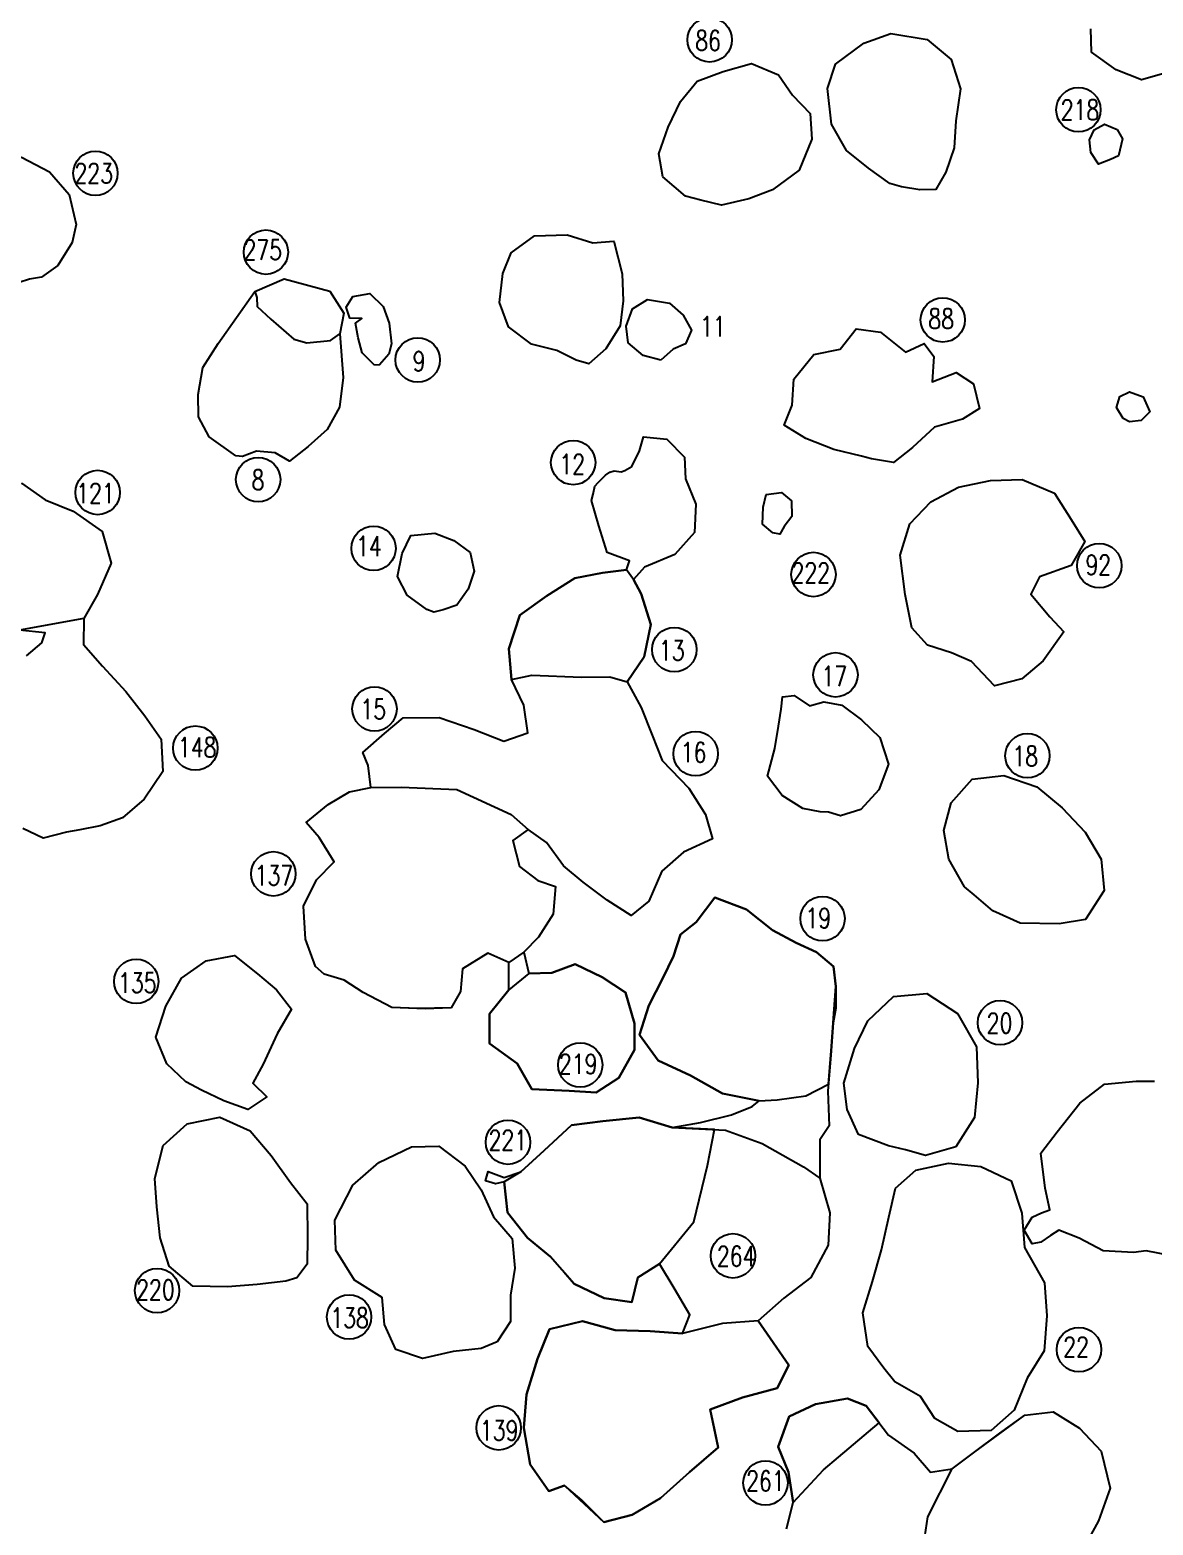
# Model space of a CAD drawing. Header units: millimetres. Extents: x -51 to 4462813, y 19 to 5794154.
# Drawn here: x 4462756.18 to 4462767.43, y 5794126.41 to 5794141.39 of the extents above; entities that cross this region are included whole.
import ezdxf

# ---------------------------------------------------------------- set-up
doc = ezdxf.new("R2010")
doc.units = ezdxf.units.MM
for name, pattern in [('STRICHLINIE2', [9.524999999999999, 6.35, -3.175]), ('STRICHPUNKT', [25.4, 12.7, -6.35, 0, -6.35]), ('STRICHPUNKTX2', [50.8, 25.4, -12.7, 0, -12.7])]:
    doc.linetypes.add(name, pattern=pattern)
for name, color, linetype in [('Befunde', 7, 'Continuous'), ('Befundnummern', 7, 'Continuous'), ('Grabungsgrenze', 102, 'STRICHPUNKTX2')]:
    doc.layers.add(name, color=color, linetype=linetype)
doc.styles.add('ROMANS', font='ROMANS.shx', dxfattribs={"width": 0.75})

msp = doc.modelspace()

# ---------------------------------------------------------------- linework, layer by layer
at = {"layer": 'Befunde'}
for points, elevation in [([(4462758.43747064, 5794138.765902281), (4462758.454362378, 5794138.706376412), (4462758.460335733, 5794138.616959082), (4462758.596472598, 5794138.489641213), (4462758.825232277, 5794138.2899217), (4462758.957521193, 5794138.251674032), (4462759.192234904, 5794138.275677797), (4462759.287479378, 5794138.340804037)], 51.72509392419196), ([(4462762.615973014, 5794130.392765286), (4462763.148147564, 5794130.367862933), (4462763.517721484, 5794130.23508585), (4462763.931646353, 5794129.999038292), (4462764.093973014, 5794129.885765286)], 51.55804729101563)]:
    msp.add_lwpolyline(points, dxfattribs=dict(at, elevation=elevation))
for points, elevation in [([(4462756.100973014, 5794136.846765286), (4462756.337973014, 5794136.680765286), (4462756.615973014, 5794136.566765287), (4462756.905973014, 5794136.361765287), (4462756.995973014, 5794136.046765286), (4462756.861973014, 5794135.731765286), (4462756.724973014, 5794135.491765287), (4462756.078973014, 5794135.374765286), (4462755.833973014, 5794135.485765287), (4462755.651973014, 5794135.749765286), (4462755.438973013, 5794135.970765286), (4462755.259973014, 5794136.278765287)], 51.71804729101563), ([(4462762.165973014, 5794134.857765287), (4462762.333973014, 5794135.106765286), (4462762.402973014, 5794135.431765286), (4462762.305973014, 5794135.736765287), (4462762.226973014, 5794135.881765286), (4462762.158973014, 5794135.978765287), (4462761.915973014, 5794135.949765286), (4462761.640973014, 5794135.894765286), (4462761.360973014, 5794135.719765286), (4462761.090973014, 5794135.525765286), (4462760.977973014, 5794135.187765286), (4462761.006973014, 5794134.880765286), (4462761.210683584, 5794134.925312077), (4462761.70580944, 5794134.905164978), (4462761.989463352, 5794134.907773698)], -0.0079527089843765), ([(4462761.001654563, 5794133.529569222), (4462761.171973014, 5794133.376765287), (4462761.019973014, 5794133.267765286), (4462761.086973014, 5794133.006765286), (4462761.268973013, 5794132.866765287), (4462761.445973014, 5794132.806765286), (4462761.422973014, 5794132.530765287), (4462761.274973014, 5794132.299765286), (4462761.127973014, 5794132.150765286), (4462760.978973013, 5794132.047765287), (4462760.768973013, 5794132.139765286), (4462760.514973014, 5794131.984765286), (4462760.496973014, 5794131.755765286), (4462760.400973015, 5794131.592765287), (4462760.066957961, 5794131.585646112), (4462759.806973014, 5794131.595765286), (4462759.521973014, 5794131.747765287), (4462759.329973014, 5794131.870765286), (4462759.130973014, 5794131.929765286), (4462759.044973014, 5794132.007765287), (4462758.942973014, 5794132.280765287), (4462758.923973014, 5794132.609765286), (4462759.054973014, 5794132.874765286), (4462759.229973014, 5794133.053765287), (4462759.080973014, 5794133.296765286), (4462758.949973014, 5794133.448765287), (4462759.169973014, 5794133.628765287), (4462759.384973014, 5794133.756765286), (4462759.597973014, 5794133.799765286), (4462759.902039414, 5794133.802152642), (4462760.459354669, 5794133.780348043)], -0.0079527089843765), ([(4462764.179039761, 5794130.829272871), (4462764.207973015, 5794131.160765287), (4462764.226973014, 5794131.440765286), (4462764.254223896, 5794131.804868878), (4462764.231913388, 5794132.005426565), (4462764.059007087, 5794132.15027361), (4462763.858213065, 5794132.244981568), (4462763.618973014, 5794132.369765286), (4462763.358973014, 5794132.578765287), (4462763.040973014, 5794132.698765287), (4462762.856973014, 5794132.449765286), (4462762.698827192, 5794132.325595301), (4462762.627106592, 5794132.108650679), (4462762.521973014, 5794131.888765287), (4462762.380973014, 5794131.614765286), (4462762.286973014, 5794131.320765287), (4462762.475973014, 5794131.063765287), (4462762.796973014, 5794130.914765286), (4462763.117973014, 5794130.734765286), (4462763.486973014, 5794130.662765287), (4462763.665448381, 5794130.671155595), (4462763.954539955, 5794130.71164752)], 51.59703401034412), ([(4462761.179973014, 5794131.936765286), (4462760.977973014, 5794131.773765287), (4462760.785973014, 5794131.532765287), (4462760.786973014, 5794131.234765286), (4462761.063973013, 5794131.036765287), (4462761.210973014, 5794130.776765287), (4462761.583973014, 5794130.762765286), (4462761.853973013, 5794130.743765287), (4462762.080973014, 5794130.892765286), (4462762.236973014, 5794131.172765287), (4462762.238973014, 5794131.434765286), (4462762.148973014, 5794131.744765286), (4462761.914973014, 5794131.899765286), (4462761.642973014, 5794132.029765286), (4462761.410973014, 5794131.942765287)], 51.61104729101562), ([(4462762.486973014, 5794129.028765287), (4462762.83181917, 5794129.448190739), (4462762.969784517, 5794130.01542964), (4462763.038567695, 5794130.372990568), (4462762.615973014, 5794130.392765286), (4462762.285973014, 5794130.495765286), (4462761.920973014, 5794130.457765287), (4462761.605973015, 5794130.416765287), (4462761.331973013, 5794130.162765287), (4462761.097973014, 5794129.951765287), (4462760.932973014, 5794129.848765287), (4462760.966973014, 5794129.542765287), (4462761.165973014, 5794129.290765286), (4462761.394973014, 5794129.102765286), (4462761.530356551, 5794128.947555709), (4462761.633973014, 5794128.828765287), (4462761.933973013, 5794128.686765286), (4462762.210973014, 5794128.643765287), (4462762.270973015, 5794128.891765286)], 51.52004729101562), ([(4462762.719973014, 5794128.332765287), (4462762.395973015, 5794128.353765287), (4462762.042973015, 5794128.363765287), (4462761.716973014, 5794128.454765286), (4462761.387973014, 5794128.374765286), (4462761.266973014, 5794128.077765287), (4462761.154973014, 5794127.719765286), (4462761.128973014, 5794127.386765286), (4462761.191973014, 5794127.020765286), (4462761.380973014, 5794126.751765287), (4462761.537973014, 5794126.808765287), (4462761.931973014, 5794126.440765286), (4462762.213973014, 5794126.514765286), (4462762.497973014, 5794126.681765286), (4462762.788973014, 5794126.943765287), (4462763.076973014, 5794127.189765286), (4462762.995973014, 5794127.569765286), (4462763.319973014, 5794127.690765286), (4462763.665973014, 5794127.782765287), (4462763.781973014, 5794128.012765286), (4462763.476973014, 5794128.457765287), (4462763.118149373, 5794128.431054692), (4462762.719973014, 5794128.332765287)], 51.52004729101562), ([(4462764.688664941, 5794127.437156208), (4462764.557973014, 5794127.606765286), (4462764.371973014, 5794127.680765286), (4462764.048973014, 5794127.624765286), (4462763.787973014, 5794127.501765287), (4462763.676973014, 5794127.195765287), (4462763.780973014, 5794126.941765287), (4462763.826973014, 5794126.637765286), (4462764.130913883, 5794126.96472258), (4462764.280089244, 5794127.092296978), (4462764.688664941, 5794127.437156208)], 51.44204729101563), ([(4462765.11424498, 5794126.095209114), (4462765.174076987, 5794126.496733367), (4462765.417973015, 5794126.975765286), (4462765.645973015, 5794127.145765286), (4462766.145973015, 5794127.512765286), (4462766.429973014, 5794127.546765286), (4462766.692973014, 5794127.384765286), (4462766.909973014, 5794127.154765286), (4462766.999973014, 5794126.783765287), (4462766.884973014, 5794126.456765287), (4462766.710973014, 5794126.139765286), (4462766.454973014, 5794125.854765286), (4462766.085973014, 5794125.717765287), (4462765.831973013, 5794125.473765287), (4462765.755903238, 5794125.32821845), (4462765.681973014, 5794125.186765286), (4462765.341973014, 5794125.090765286), (4462765.011973014, 5794125.169765286), (4462764.806973014, 5794125.395765286), (4462764.952136537, 5794125.812876247), (4462765.11424498, 5794126.095209115)], 51.44204729101563)]:
    msp.add_lwpolyline(points, close=True, dxfattribs=dict(at, elevation=elevation))
for points in [[(4462767.916973013, 5794141.563765287, 51.59104729101562), (4462768.025973015, 5794141.336765287, 51.58304729101562), (4462767.959973014, 5794141.165765286, 51.58504729101563), (4462767.799973014, 5794141.079765286, 51.60004729101563), (4462767.562973014, 5794140.955765286, 51.59904729101562), (4462767.315973015, 5794140.883765287, 51.60104729101562), (4462767.060973015, 5794140.985765287, 51.60704729101563), (4462766.814973014, 5794141.162765287, 51.60604729101562), (4462766.806973014, 5794141.395765286, 51.60404729101562)], [(4462756.100973014, 5794136.846765286, 51.71804729101563), (4462756.337973014, 5794136.680765286, 51.71304729101563), (4462756.615973014, 5794136.566765287, 51.71504729101562), (4462756.905973014, 5794136.361765287, 51.69204729101563), (4462756.995973014, 5794136.046765286, 51.67704729101563), (4462756.861973014, 5794135.731765286, 51.69004729101562), (4462756.724973014, 5794135.491765287, 51.69304729101562), (4462756.720973014, 5794135.230765286, 51.67304729101563), (4462756.908973014, 5794135.013765287, 51.67704729101563), (4462757.142973014, 5794134.761765286, 51.70204729101562), (4462757.334973014, 5794134.515765286, 51.67304729101563), (4462757.497973014, 5794134.281765287, 51.67804729101563), (4462757.513973013, 5794133.958765287, 51.67104729101562), (4462757.328973014, 5794133.682765286, 51.68004729101563), (4462757.109973014, 5794133.496765287, 51.68404729101562), (4462756.886973014, 5794133.415765286, 51.70704729101563), (4462756.684973014, 5794133.374765286, 51.71804729101563), (4462756.550973014, 5794133.351765286, 51.69904729101562), (4462756.316973014, 5794133.290765286, 51.71304729101563), (4462756.112973014, 5794133.387765286, 51.70604729101562)], [(4462756.147973014, 5794135.116765287, 51.70804729101562), (4462756.302973014, 5794135.246765287, 51.71304729101563), (4462756.336973014, 5794135.346765286, 51.70404729101562), (4462756.078973014, 5794135.374765286, 51.71104729101562)], [(4462767.602973014, 5794129.111765287, 51.53204729101562), (4462767.361973014, 5794129.159765286, 51.54204729101562), (4462767.235973014, 5794129.142765286, 51.52904729101562), (4462766.931973014, 5794129.160765287, 51.52804729101562), (4462766.690973015, 5794129.287765287, 51.52104729101562), (4462766.486973014, 5794129.364765286, 51.50904729101562), (4462766.401973014, 5794129.313765287, 51.50804729101563), (4462766.307973014, 5794129.246765287, 51.51504729101563), (4462766.220973014, 5794129.228765287, 51.51804729101563), (4462766.139973014, 5794129.364765286, 51.51204729101563), (4462766.218973014, 5794129.494765286, 51.50804729101563), (4462766.314973014, 5794129.540765286, 51.50104729101562), (4462766.397973014, 5794129.568765287, 51.50304729101563), (4462766.348973013, 5794129.787765287, 51.50804729101563), (4462766.307973014, 5794130.136765286, 51.50804729101563), (4462766.468973014, 5794130.351765286, 51.53304729101563), (4462766.697973014, 5794130.636765286, 51.55004729101562), (4462766.945973014, 5794130.829765286, 51.55304729101563), (4462767.260973014, 5794130.859765286, 51.56204729101562), (4462767.444973014, 5794130.857765287, 51.54604729101562)], [(4462763.760973014, 5794126.376765287, 51.44504729101563), (4462763.826973014, 5794126.637765286, 51.46004729101563), (4462763.780973014, 5794126.941765287, 51.47304729101563), (4462763.676973014, 5794127.195765287, 51.47704729101562), (4462763.787973014, 5794127.501765287, 51.46304729101563), (4462764.048973014, 5794127.624765286, 51.46504729101562), (4462764.371973014, 5794127.680765286, 51.46904729101562), (4462764.557973014, 5794127.606765286, 51.46504729101562), (4462764.782973014, 5794127.314765286, 51.44504729101563), (4462765.036973014, 5794127.132765287, 51.46004729101563), (4462765.202973014, 5794126.941765287, 51.44304729101562), (4462765.417973015, 5794126.975765286, 51.46004729101563), (4462765.645973015, 5794127.145765286, 51.47104729101562), (4462765.896973014, 5794127.333765287, 51.47704729101562), (4462766.145973015, 5794127.512765286, 51.50304729101563), (4462766.429973014, 5794127.546765286, 51.51004729101562), (4462766.692973014, 5794127.384765286, 51.51804729101563), (4462766.909973014, 5794127.154765286, 51.47604729101562), (4462766.999973014, 5794126.783765287, 51.47204729101562), (4462766.884973014, 5794126.456765287, 51.46504729101562), (4462766.710973014, 5794126.139765286, 51.45904729101562)]]:
    msp.add_polyline3d(points, dxfattribs=at)
for points in [[(4462764.793973014, 5794139.845765286, 51.61804729101563), (4462764.581973013, 5794140.001765287, 51.61704729101562), (4462764.361973014, 5794140.176765286, 51.61704729101562), (4462764.211973014, 5794140.441765287, 51.60804729101563), (4462764.170973014, 5794140.799765286, 51.59604729101562), (4462764.251973014, 5794141.040765286, 51.60304729101563), (4462764.534973014, 5794141.251765287, 51.59104729101562), (4462764.804973014, 5794141.349765286, 51.57304729101563), (4462765.166973013, 5794141.287765287, 51.57104729101562), (4462765.407973014, 5794141.087765287, 51.58304729101562), (4462765.500973014, 5794140.794765286, 51.58604729101562), (4462765.455973014, 5794140.473765287, 51.59104729101562), (4462765.437973014, 5794140.205765286, 51.59404729101562), (4462765.355973015, 5794139.960765286, 51.58204729101563), (4462765.256973014, 5794139.785765287, 51.59904729101562), (4462765.093973014, 5794139.783765287, 51.60304729101563), (4462764.911973014, 5794139.812765286, 51.61204729101562)], [(4462762.746973014, 5794139.720765286, 51.71804729101563), (4462762.522973014, 5794139.914765286, 51.73204729101563), (4462762.480973015, 5794140.143765287, 51.73604729101562), (4462762.575973014, 5794140.412765287, 51.73404729101562), (4462762.698973014, 5794140.667765287, 51.74904729101562), (4462762.866973014, 5794140.872765287, 51.76004729101562), (4462763.126973014, 5794140.967765287, 51.75904729101562), (4462763.407973014, 5794141.049765286, 51.73604729101562), (4462763.679973014, 5794140.936765286, 51.74104729101562), (4462763.820973014, 5794140.731765286, 51.75304729101563), (4462763.997973014, 5794140.548765287, 51.73804729101563), (4462764.014973014, 5794140.291765287, 51.74604729101562), (4462763.887973014, 5794139.979765286, 51.75204729101562), (4462763.618973014, 5794139.783765287, 51.74504729101562), (4462763.381973014, 5794139.692765287, 51.70504729101562), (4462763.108973014, 5794139.629765286, 51.70404729101562), (4462762.900973015, 5794139.678765287, 51.71604729101562)], [(4462767.003973014, 5794140.087765287, 51.57604729101562), (4462766.882973014, 5794140.041765287, 51.57804729101563), (4462766.808973013, 5794140.156765287, 51.57704729101562), (4462766.794973014, 5794140.285765287, 51.57604729101562), (4462766.839973014, 5794140.385765286, 51.59304729101563), (4462766.943973014, 5794140.440765286, 51.57104729101562), (4462767.071973014, 5794140.386765286, 51.56004729101563), (4462767.125973014, 5794140.295765286, 51.57904729101562), (4462767.082973015, 5794140.123765287, 51.58204729101563)], [(4462756.180973014, 5794138.887765286, 51.70804729101562), (4462755.972973014, 5794138.823765287, 51.71904729101562), (4462755.742973014, 5794138.926765286, 51.71804729101563), (4462755.609973014, 5794139.132765287, 51.73004729101562), (4462755.483973014, 5794139.357765287, 51.73404729101562), (4462755.497973014, 5794139.661765287, 51.71304729101563), (4462755.637973014, 5794139.895765286, 51.71204729101562), (4462755.844973014, 5794140.083765287, 51.72104729101562), (4462756.099973014, 5794140.111765287, 51.71404729101562), (4462756.379973014, 5794139.963765287, 51.70404729101562), (4462756.577973014, 5794139.737765287, 51.70904729101562), (4462756.646973014, 5794139.435765286, 51.71504729101562), (4462756.605973015, 5794139.255765286, 51.72604729101562), (4462756.462973014, 5794139.027765287, 51.72804729101563), (4462756.297973014, 5794138.908765287, 51.72904729101562)], [(4462761.654973014, 5794138.079765286, 51.65004729101562), (4462761.458973014, 5794138.175765286, 51.64304729101563), (4462761.207973015, 5794138.237765287, 51.63404729101562), (4462760.975973014, 5794138.412765287, 51.64604729101562), (4462760.886973014, 5794138.655765287, 51.67104729101562), (4462760.920973014, 5794138.946765287, 51.67804729101563), (4462761.003973014, 5794139.153765287, 51.68704729101562), (4462761.237973014, 5794139.322765287, 51.70704729101563), (4462761.563973013, 5794139.331765287, 51.69004729101562), (4462761.821973014, 5794139.253765287, 51.66104729101562), (4462762.029973014, 5794139.270765286, 51.69404729101562), (4462762.113973014, 5794138.943765287, 51.66104729101562), (4462762.124973014, 5794138.672765287, 51.66104729101562), (4462762.093973014, 5794138.420765286, 51.64304729101563), (4462761.951973014, 5794138.192765287, 51.64704729101562), (4462761.780973014, 5794138.040765286, 51.62104729101562)], [(4462758.246973014, 5794137.121765287, 51.68104729101562), (4462757.977973014, 5794137.311765286, 51.69704729101562), (4462757.870973014, 5794137.511765286, 51.70004729101562), (4462757.866973014, 5794137.732765287, 51.70904729101562), (4462757.914973014, 5794138.004765286, 51.70904729101562), (4462758.068973014, 5794138.244765286, 51.72704729101562), (4462758.43747064, 5794138.765902281, 51.72509392419196), (4462758.729544352, 5794138.891846773, 51.73404729101562), (4462759.187362343, 5794138.768316741, -0.0079527089843765), (4462759.327633648, 5794138.550280023, 51.71204729101562), (4462759.287479378, 5794138.340804037, 51.72509392419196), (4462759.320713842, 5794137.903992165, 51.71404729101562), (4462759.283973014, 5794137.606765286, 51.71504729101562), (4462759.160973014, 5794137.384765286, 51.71204729101562), (4462758.969973014, 5794137.212765287, 51.71304729101563), (4462758.783973014, 5794137.067765287, 51.69704729101562), (4462758.638973013, 5794137.149765286, 51.69104729101562), (4462758.450973014, 5794137.167765287, 51.70104729101562), (4462758.311973014, 5794137.112765287, 51.67904729101562)], [(4462759.634973014, 5794138.027765287, 51.67204729101562), (4462759.509973014, 5794138.150765286, 51.68504729101563), (4462759.471973014, 5794138.300765286, 51.68804729101563), (4462759.444973014, 5794138.447765287, 51.67404729101562), (4462759.507973014, 5794138.493765287, 51.68504729101563), (4462759.385973014, 5794138.497765287, 51.70404729101562), (4462759.351973014, 5794138.609765286, 51.70804729101562), (4462759.417973015, 5794138.716765286, 51.72404729101562), (4462759.586973014, 5794138.746765287, 51.71204729101562), (4462759.719973014, 5794138.614765286, 51.69904729101562), (4462759.779973014, 5794138.448765287, 51.67704729101563), (4462759.802973014, 5794138.242765287, 51.69004729101562), (4462759.778973014, 5794138.139765286, 51.66804729101563), (4462759.683973013, 5794138.031765287, 51.67504729101562)], [(4462762.502973014, 5794138.078765287, 51.67304729101563), (4462762.324973014, 5794138.125765286, 51.63904729101562), (4462762.175973014, 5794138.250765286, 51.65204729101562), (4462762.152973014, 5794138.417765287, 51.65404729101562), (4462762.216973014, 5794138.593765287, 51.66004729101562), (4462762.368973014, 5794138.685765286, 51.65804729101563), (4462762.588973014, 5794138.647765287, 51.67304729101563), (4462762.724973014, 5794138.529765286, 51.67904729101562), (4462762.807973014, 5794138.378765287, 51.66804729101563), (4462762.747973014, 5794138.242765287, 51.66604729101562), (4462762.625973014, 5794138.187765286, 51.67704729101563)], [(4462764.511973014, 5794137.115765287, 51.61904729101562), (4462764.234973014, 5794137.183765287, 51.62004729101562), (4462763.951973014, 5794137.293765287, 51.59104729101562), (4462763.734973014, 5794137.425765286, 51.60204729101562), (4462763.816973014, 5794137.627765287, 51.60604729101562), (4462763.833973014, 5794137.886765286, 51.60704729101563), (4462764.033973014, 5794138.135765286, 51.61504729101563), (4462764.296973014, 5794138.187765286, 51.61204729101562), (4462764.456973013, 5794138.391765286, 51.61404729101562), (4462764.699973014, 5794138.359765286, 51.61304729101563), (4462764.952973014, 5794138.158765287, 51.62104729101562), (4462765.139973014, 5794138.244765286, 51.61604729101562), (4462765.233973014, 5794138.113765287, 51.61504729101563), (4462765.218973014, 5794137.862765287, 51.63504729101562), (4462765.458973014, 5794137.953765287, 51.63204729101562), (4462765.631973014, 5794137.841765286, 51.60104729101562), (4462765.690973015, 5794137.593765287, 51.60404729101562), (4462765.522973014, 5794137.487765287, 51.60704729101563), (4462765.240973014, 5794137.408765287, 51.61104729101562), (4462765.022973014, 5794137.203765287, 51.62504729101563), (4462764.829973014, 5794137.052765287, 51.63004729101563), (4462764.611973014, 5794137.088765287, 51.63104729101562)], [(4462767.131973014, 5794137.492765287, 51.74504729101562), (4462767.065973015, 5794137.602765286, 51.75804729101563), (4462767.096973014, 5794137.715765286, 51.76704729101562), (4462767.195973014, 5794137.760765286, 51.76604729101562), (4462767.329973014, 5794137.710765286, 51.74604729101562), (4462767.396973014, 5794137.561765286, 51.74704729101563), (4462767.311973014, 5794137.472765286, 51.74804729101562), (4462767.194973014, 5794137.459765286, 51.74804729101562)], [(4462759.044973014, 5794132.007765287, 51.62704729101562), (4462758.942973014, 5794132.280765287, 51.65004729101562), (4462758.923973014, 5794132.609765286, 51.67004729101563), (4462759.054973014, 5794132.874765286, 51.65204729101562), (4462759.229973014, 5794133.053765287, 51.66204729101563), (4462759.080973014, 5794133.296765286, 51.66104729101562), (4462758.949973014, 5794133.448765287, 51.66604729101562), (4462759.169973014, 5794133.628765287, 51.64804729101563), (4462759.384973014, 5794133.756765286, 51.67204729101562), (4462759.597973014, 5794133.799765286, 51.67204729101562), (4462759.570973014, 5794134.020765286, 51.68204729101562), (4462759.515973014, 5794134.150765286, 51.70104729101562), (4462759.734973014, 5794134.338765287, 51.70904729101562), (4462759.921973014, 5794134.496765287, 51.72904729101562), (4462760.281973014, 5794134.498765287, 51.71304729101563), (4462760.630973014, 5794134.378765287, 51.68004729101563), (4462760.928973014, 5794134.263765287, 51.67404729101562), (4462761.170973014, 5794134.346765286, 51.68704729101562), (4462761.130973014, 5794134.621765287, 51.69604729101562), (4462761.006973014, 5794134.880765286, 51.69204729101563), (4462760.977973014, 5794135.187765286, 51.71904729101562), (4462761.090973014, 5794135.525765286, 51.70904729101562), (4462761.360973014, 5794135.719765286, 51.67704729101563), (4462761.640973014, 5794135.894765286, 51.67304729101563), (4462761.915973014, 5794135.949765286, 51.68704729101562), (4462762.158973014, 5794135.978765287, 51.69704729101562), (4462762.187973014, 5794136.069765286, 51.69504729101563), (4462761.963973014, 5794136.153765287, 51.67804729101563), (4462761.881973014, 5794136.420765286, 51.69104729101562), (4462761.805973014, 5794136.671765286, 51.67604729101562), (4462761.822973014, 5794136.734765286, 51.67604729101562), (4462761.840909419, 5794136.818077461, 51.68904729101562), (4462761.874566976, 5794136.851675584, 51.68704729101562), (4462761.9063386, 5794136.887601376, 51.68004729101563), (4462761.947433362, 5794136.926595123, 51.67804729101563), (4462761.990648622, 5794136.956040056, 51.68004729101563), (4462762.035152079, 5794136.970768208, 51.69804729101563), (4462762.10389668, 5794136.95870353, 51.68704729101562), (4462762.140288479, 5794136.973512177, 51.69704729101562), (4462762.210973014, 5794137.014765286, 51.69604729101562), (4462762.288973014, 5794137.171765286, 51.69404729101562), (4462762.327973014, 5794137.309765286, 51.69204729101563), (4462762.561973014, 5794137.285765287, 51.69204729101563), (4462762.739973014, 5794137.105765286, 51.67104729101562), (4462762.749973014, 5794136.888765287, 51.69004729101562), (4462762.852973014, 5794136.634765286, 51.69304729101562), (4462762.839973014, 5794136.353765287, 51.69704729101562), (4462762.640973014, 5794136.133765287, 51.70104729101562), (4462762.336973014, 5794136.006765286, 51.68704729101562), (4462762.226973014, 5794135.881765286, 51.69804729101563), (4462762.305973014, 5794135.736765287, 51.69504729101563), (4462762.402973014, 5794135.431765286, 51.69904729101562), (4462762.333973014, 5794135.106765286, 51.69704729101562), (4462762.165973014, 5794134.857765287, 51.70204729101562), (4462762.302973014, 5794134.599765286, 51.68804729101563), (4462762.415973014, 5794134.321765287, 51.68604729101562), (4462762.515973014, 5794134.070765287, 51.67204729101562), (4462762.782973014, 5794133.790765286, 51.65704729101562), (4462762.949973014, 5794133.527765287, 51.64304729101563), (4462763.018973013, 5794133.284765286, 51.64204729101562), (4462762.727973014, 5794133.150765286, 51.64704729101562), (4462762.509973014, 5794132.962765287, 51.64104729101562), (4462762.379973014, 5794132.659765286, 51.63404729101562), (4462762.204973014, 5794132.518765287, 51.62704729101562), (4462761.964973014, 5794132.670765286, 51.62404729101562), (4462761.724973014, 5794132.851765286, 51.62004729101562), (4462761.525973015, 5794133.015765286, 51.62404729101562), (4462761.356973014, 5794133.247765287, 51.63704729101563), (4462761.171973014, 5794133.376765287, 51.64604729101562), (4462761.019973014, 5794133.267765286, 51.64204729101562), (4462761.086973014, 5794133.006765286, 51.63104729101562), (4462761.268973013, 5794132.866765287, 51.62904729101562), (4462761.445973014, 5794132.806765286, 51.61804729101563), (4462761.422973014, 5794132.530765287, 51.60704729101563), (4462761.274973014, 5794132.299765286, 51.60804729101563), (4462761.127973014, 5794132.150765286, 51.61304729101563), (4462761.179973014, 5794131.936765286, 51.61104729101562), (4462761.410973014, 5794131.942765287, 51.61004729101563), (4462761.642973014, 5794132.029765286, 51.60604729101562), (4462761.914973014, 5794131.899765286, 51.58904729101562), (4462762.148973014, 5794131.744765286, 51.60604729101562), (4462762.238973014, 5794131.434765286, 51.59004729101562), (4462762.236973014, 5794131.172765287, 51.58404729101562), (4462762.080973014, 5794130.892765286, 51.56704729101563), (4462761.853973013, 5794130.743765287, 51.58004729101562), (4462761.583973014, 5794130.762765286, 51.58204729101563), (4462761.210973014, 5794130.776765287, 51.58804729101563), (4462761.063973013, 5794131.036765287, 51.59804729101563), (4462760.786973014, 5794131.234765286, 51.59704729101562), (4462760.785973014, 5794131.532765287, 51.60304729101563), (4462760.977973014, 5794131.773765287, 51.60404729101562), (4462760.978973013, 5794132.047765287, 51.61904729101562), (4462760.768973013, 5794132.139765286, 51.60404729101562), (4462760.514973014, 5794131.984765286, 51.61604729101562), (4462760.496973014, 5794131.755765286, 51.61104729101562), (4462760.400973015, 5794131.592765287, 51.61904729101562), (4462760.140973014, 5794131.582765287, 51.62004729101562), (4462759.806973014, 5794131.595765286, 51.63004729101563), (4462759.521973014, 5794131.747765287, 51.65604729101562), (4462759.329973014, 5794131.870765286, 51.65204729101562), (4462759.130973014, 5794131.929765286, 51.66004729101562)], [(4462765.410973014, 5794135.146765286, 51.69004729101562), (4462765.170973014, 5794135.224765286, 51.69004729101562), (4462765.014973014, 5794135.398765287, 51.70204729101562), (4462764.946973014, 5794135.730765286, 51.70904729101562), (4462764.898973014, 5794136.126765287, 51.71904729101562), (4462764.994973014, 5794136.440765286, 51.72804729101563), (4462765.205973014, 5794136.658765287, 51.73704729101562), (4462765.482973014, 5794136.804765286, 51.73504729101563), (4462765.802973014, 5794136.874765286, 51.73304729101563), (4462766.119973014, 5794136.881765286, 51.73104729101562), (4462766.442973014, 5794136.745765286, 51.73104729101562), (4462766.609973014, 5794136.483765287, 51.70404729101562), (4462766.747973014, 5794136.263765287, 51.72004729101563), (4462766.610973014, 5794136.022765287, 51.71904729101562), (4462766.292973015, 5794135.908765287, 51.72104729101562), (4462766.206973013, 5794135.733765287, 51.72304729101563), (4462766.395973015, 5794135.507765287, 51.71204729101562), (4462766.537973014, 5794135.357765287, 51.72104729101562), (4462766.330973014, 5794135.066765287, 51.68504729101563), (4462766.116973014, 5794134.887765286, 51.66704729101562), (4462765.841973014, 5794134.817765287, 51.67004729101563), (4462765.611973014, 5794135.061765286, 51.69104729101562)], [(4462763.621973014, 5794136.350765286, 51.68904729101562), (4462763.520973015, 5794136.434765286, 51.69304729101562), (4462763.524973014, 5794136.604765286, 51.70604729101562), (4462763.554973014, 5794136.733765287, 51.68704729101562), (4462763.709973014, 5794136.751765287, 51.70804729101562), (4462763.809973014, 5794136.668765287, 51.70804729101562), (4462763.814973014, 5794136.513765287, 51.69804729101563), (4462763.734973014, 5794136.412765287, 51.70004729101562), (4462763.693973014, 5794136.335765286, 51.69504729101563)], [(4462760.158973014, 5794135.580765286, 51.71304729101563), (4462759.959973014, 5794135.724765286, 51.72804729101563), (4462759.864973014, 5794135.912765287, 51.72504729101563), (4462759.909973014, 5794136.140765286, 51.71404729101562), (4462759.997973014, 5794136.323765287, 51.70004729101562), (4462760.237973014, 5794136.345765286, 51.69904729101562), (4462760.428973014, 5794136.273765287, 51.71204729101562), (4462760.590973014, 5794136.151765287, 51.71304729101563), (4462760.631973014, 5794135.965765286, 51.70004729101562), (4462760.570973014, 5794135.785765287, 51.69504729101563), (4462760.457973015, 5794135.625765286, 51.69904729101562), (4462760.320973014, 5794135.578765287, 51.70804729101562), (4462760.227973014, 5794135.554765286, 51.70804729101562)], [(4462764.097973014, 5794133.556765286, 51.66204729101563), (4462763.924973014, 5794133.589765286, 51.67904729101562), (4462763.716973014, 5794133.719765286, 51.65304729101562), (4462763.570973014, 5794133.912765287, 51.68704729101562), (4462763.641973014, 5794134.188765287, 51.69004729101562), (4462763.679973014, 5794134.413765287, 51.68704729101562), (4462763.706973013, 5794134.584765286, 51.70104729101562), (4462763.719973014, 5794134.706765287, 51.71304729101563), (4462763.837973014, 5794134.720765286, 51.70504729101562), (4462763.990973014, 5794134.617765287, 51.70304729101563), (4462764.132973014, 5794134.655765287, 51.68604729101562), (4462764.313973013, 5794134.623765287, 51.69104729101562), (4462764.510973014, 5794134.476765286, 51.69204729101563), (4462764.694973014, 5794134.299765286, 51.67904729101562), (4462764.779973014, 5794134.032765287, 51.66004729101562), (4462764.683973013, 5794133.775765286, 51.67804729101563), (4462764.503973014, 5794133.579765286, 51.67504729101562), (4462764.301973014, 5794133.513765287, 51.67804729101563), (4462764.178973014, 5794133.550765286, 51.66304729101563)], [(4462765.541973013, 5794132.805765286, 51.66704729101562), (4462765.383973014, 5794133.082765287, 51.65504729101563), (4462765.334973014, 5794133.367765287, 51.63904729101562), (4462765.407973014, 5794133.645765286, 51.63604729101562), (4462765.617973014, 5794133.883765287, 51.64904729101562), (4462765.935973015, 5794133.919765286, 51.64504729101562), (4462766.266973014, 5794133.805765286, 51.64304729101563), (4462766.518973013, 5794133.595765286, 51.64404729101562), (4462766.750973014, 5794133.350765286, 51.64504729101562), (4462766.911973014, 5794133.082765287, 51.63104729101562), (4462766.939973014, 5794132.768765287, 51.62704729101562), (4462766.752973014, 5794132.477765286, 51.60104729101562), (4462766.490973014, 5794132.433765287, 51.63604729101562), (4462766.100973014, 5794132.441765287, 51.65204729101562), (4462765.824973014, 5794132.562765286, 51.65304729101562), (4462765.639973014, 5794132.725765286, 51.65304729101562)], [(4462763.486973014, 5794130.662765287, 51.56104729101562), (4462763.117973014, 5794130.734765286, 51.57304729101563), (4462762.796973014, 5794130.914765286, 51.57104729101562), (4462762.475973014, 5794131.063765287, 51.57004729101563), (4462762.286973014, 5794131.320765287, 51.59104729101562), (4462762.380973014, 5794131.614765286, 51.59604729101562), (4462762.521973014, 5794131.888765287, 51.60704729101563), (4462762.627106592, 5794132.108650679, -0.0079527089843765), (4462762.698827192, 5794132.325595301, 51.61604729101562), (4462762.856973014, 5794132.449765286, 51.64004729101563), (4462763.040973014, 5794132.698765287, 51.64704729101562), (4462763.358973014, 5794132.578765287, 51.64104729101562), (4462763.618973014, 5794132.369765286, 51.66204729101563), (4462763.858213065, 5794132.244981568, 51.63204729101562), (4462764.059007087, 5794132.15027361, 51.62404729101562), (4462764.231913388, 5794132.005426565, 51.61804729101563), (4462764.254223896, 5794131.804868878, 51.59604729101562), (4462764.252499679, 5794131.589969236, 51.61004729101563), (4462764.226973014, 5794131.440765286, 51.62404729101562), (4462764.207973015, 5794131.160765287, 51.61604729101562), (4462764.172973014, 5794130.759765286, 51.59304729101563), (4462764.187973014, 5794130.409765286, 51.59404729101562), (4462764.093973014, 5794130.271765286, 51.57604729101562), (4462764.093973014, 5794129.885765286, 51.58104729101562), (4462764.192973014, 5794129.539765286, 51.54704729101562), (4462764.176973014, 5794129.216765286, 51.54704729101562), (4462764.004973014, 5794128.893765287, 51.52704729101562), (4462763.731973014, 5794128.686765286, 51.51104729101562), (4462763.476973014, 5794128.457765287, 51.49204729101562), (4462763.625973014, 5794128.242765287, 51.48904729101562), (4462763.781973014, 5794128.012765286, 51.47104729101562), (4462763.665973014, 5794127.782765287, 51.47604729101562), (4462763.319973014, 5794127.690765286, 51.48704729101562), (4462762.995973014, 5794127.569765286, 51.49504729101562), (4462763.039973014, 5794127.366765287, 51.51104729101562), (4462763.076973014, 5794127.189765286, 51.50804729101563), (4462762.788973014, 5794126.943765287, 51.50304729101563), (4462762.497973014, 5794126.681765286, 51.48404729101562), (4462762.213973014, 5794126.514765286, 51.51904729101562), (4462761.931973014, 5794126.440765286, 51.50904729101562), (4462761.708973014, 5794126.661765287, 51.52304729101563), (4462761.537973014, 5794126.808765287, 51.53204729101562), (4462761.380973014, 5794126.751765287, 51.54004729101563), (4462761.191973014, 5794127.020765286, 51.54504729101563), (4462761.128973014, 5794127.386765286, 51.56704729101563), (4462761.154973014, 5794127.719765286, 51.56304729101563), (4462761.266973014, 5794128.077765287, 51.56904729101562), (4462761.387973014, 5794128.374765286, 51.55304729101563), (4462761.716973014, 5794128.454765286, 51.53704729101563), (4462762.042973015, 5794128.363765287, 51.54304729101563), (4462762.395973015, 5794128.353765287, 51.52004729101562), (4462762.719973014, 5794128.332765287, 51.52004729101562), (4462762.790973014, 5794128.517765286, 51.51904729101562), (4462762.635973014, 5794128.786765287, 51.51904729101562), (4462762.486973014, 5794129.028765287, 51.52004729101562), (4462762.270973015, 5794128.891765286, 51.53004729101563), (4462762.210973014, 5794128.643765287, 51.54204729101562), (4462761.933973013, 5794128.686765286, 51.53704729101563), (4462761.633973014, 5794128.828765287, 51.54404729101562), (4462761.394973014, 5794129.102765286, 51.55504729101563), (4462761.165973014, 5794129.290765286, 51.54504729101563), (4462760.966973014, 5794129.542765287, 51.55304729101563), (4462760.932973014, 5794129.848765287, 51.54804729101563), (4462760.845973014, 5794129.831765287, 51.55704729101562), (4462760.746973014, 5794129.861765287, 51.56504729101562), (4462760.770973015, 5794129.953765287, 51.55304729101563), (4462760.933973013, 5794129.894765286, 51.55504729101563), (4462761.097973014, 5794129.951765287, 51.55004729101562), (4462761.331973013, 5794130.162765287, 51.55804729101563), (4462761.605973015, 5794130.416765287, 51.56204729101562), (4462761.920973014, 5794130.457765287, 51.57104729101562), (4462762.285973014, 5794130.495765286, 51.55904729101562), (4462762.615973014, 5794130.392765286, 51.55804729101563), (4462762.898973014, 5794130.444765286, 51.55704729101562), (4462763.207973015, 5794130.521765286, 51.56404729101562), (4462763.416973013, 5794130.605765286, 51.56904729101562)], [(4462757.744973014, 5794130.852765286, 51.65404729101562), (4462757.554973014, 5794131.030765287, 51.65604729101562), (4462757.445973014, 5794131.299765286, 51.67104729101562), (4462757.543973014, 5794131.608765287, 51.66804729101563), (4462757.702973014, 5794131.890765286, 51.65804729101563), (4462757.948973014, 5794132.063765287, 51.64504729101562), (4462758.230973015, 5794132.115765287, 51.64604729101562), (4462758.462973014, 5794131.931765286, 51.65304729101562), (4462758.651973014, 5794131.773765287, 51.65804729101563), (4462758.801973014, 5794131.579765286, 51.65204729101562), (4462758.659973014, 5794131.330765286, 51.64604729101562), (4462758.520973015, 5794131.027765287, 51.63004729101563), (4462758.416973013, 5794130.839765286, 51.64904729101562), (4462758.556973014, 5794130.699765286, 51.64704729101562), (4462758.366973014, 5794130.573765287, 51.64904729101562), (4462758.125973014, 5794130.659765286, 51.65704729101562), (4462757.901973014, 5794130.766765286, 51.64604729101562)], [(4462764.779973014, 5794130.209765286, 51.56604729101562), (4462764.481973014, 5794130.325765287, 51.57004729101563), (4462764.367559711, 5794130.573570215, 51.59304729101563), (4462764.332973015, 5794130.837765287, 51.59304729101563), (4462764.440973015, 5794131.184765286, 51.63004729101563), (4462764.573973014, 5794131.462765287, 51.64904729101562), (4462764.831973013, 5794131.706765287, 51.65604729101562), (4462765.163973014, 5794131.734765286, 51.66204729101563), (4462765.470973014, 5794131.536765287, 51.65204729101562), (4462765.663973014, 5794131.202765287, 51.65504729101563), (4462765.674973014, 5794130.840765286, 51.63204729101562), (4462765.643973013, 5794130.494765286, 51.62904729101562), (4462765.453973014, 5794130.200765287, 51.60104729101562), (4462765.150973015, 5794130.113765287, 51.59204729101562), (4462764.952973014, 5794130.169765286, 51.57804729101563)], [(4462758.746973014, 5794128.854765286, 51.59704729101562), (4462758.458973014, 5794128.823765287, 51.61204729101562), (4462758.160973014, 5794128.799765286, 51.62104729101562), (4462757.814973014, 5794128.805765286, 51.63904729101562), (4462757.577973014, 5794129.005765286, 51.61104729101562), (4462757.488973014, 5794129.289765286, 51.63604729101562), (4462757.455973014, 5794129.600765286, 51.64604729101562), (4462757.432973014, 5794129.883765287, 51.66004729101562), (4462757.516973014, 5794130.213765287, 51.66104729101562), (4462757.757973014, 5794130.430765286, 51.65004729101562), (4462758.083973014, 5794130.498765287, 51.65404729101562), (4462758.387973014, 5794130.359765286, 51.64904729101562), (4462758.600973014, 5794130.112765287, 51.65504729101563), (4462758.792973015, 5794129.843765287, 51.65204729101562), (4462758.959973014, 5794129.628765287, 51.63004729101563), (4462758.961973014, 5794129.295765286, 51.59404729101562), (4462758.958973014, 5794129.026765287, 51.60004729101563), (4462758.855973015, 5794128.888765287, 51.62504729101563)], [(4462760.700973014, 5794128.182765286, 51.57904729101562), (4462760.420973014, 5794128.152765287, 51.58904729101562), (4462760.113973014, 5794128.082765287, 51.57904729101562), (4462759.848973013, 5794128.169765286, 51.58304729101562), (4462759.734973014, 5794128.420765286, 51.57304729101563), (4462759.710973014, 5794128.690765286, 51.57804729101563), (4462759.433973013, 5794128.864765286, 51.59004729101562), (4462759.247973014, 5794129.165765286, 51.58104729101562), (4462759.236973014, 5794129.464765286, 51.60404729101562), (4462759.417973015, 5794129.817765287, 51.58704729101562), (4462759.678973014, 5794130.042765287, 51.60404729101562), (4462760.004973014, 5794130.199765286, 51.61804729101563), (4462760.277973014, 5794130.208765287, 51.58604729101562), (4462760.541973013, 5794130.006765286, 51.57504729101562), (4462760.701973014, 5794129.768765287, 51.57304729101563), (4462760.824973014, 5794129.500765286, 51.56804729101562), (4462761.013973013, 5794129.283765287, 51.54304729101563), (4462761.038973014, 5794128.985765287, 51.56404729101562), (4462760.995973014, 5794128.715765286, 51.58404729101562), (4462760.994973014, 5794128.452765287, 51.57504729101562), (4462760.860973014, 5794128.248765287, 51.58504729101563)], [(4462764.735973014, 5794127.983765287, 51.46404729101562), (4462764.574973014, 5794128.200765287, 51.49104729101562), (4462764.524973014, 5794128.539765286, 51.48504729101563), (4462764.621973014, 5794128.853765287, 51.49504729101562), (4462764.709973014, 5794129.167765287, 51.52104729101562), (4462764.785973014, 5794129.495765286, 51.53904729101562), (4462764.851973014, 5794129.785765287, 51.54504729101563), (4462765.054973014, 5794129.967765287, 51.56704729101563), (4462765.381973014, 5794130.035765287, 51.58004729101562), (4462765.705973014, 5794130.002765287, 51.58804729101563), (4462766.010973014, 5794129.858765287, 51.51604729101562), (4462766.116973014, 5794129.537765287, 51.51204729101563), (4462766.142973014, 5794129.192765287, 51.51804729101563), (4462766.342973014, 5794128.838765287, 51.49504729101562), (4462766.367973014, 5794128.507765287, 51.50004729101563), (4462766.338973014, 5794128.157765287, 51.50704729101562), (4462766.168973014, 5794127.885765286, 51.48804729101563), (4462766.038973014, 5794127.562765286, 51.48704729101562), (4462765.808973013, 5794127.358765287, 51.48604729101562), (4462765.473973013, 5794127.351765286, 51.46104729101562), (4462765.243973014, 5794127.479765286, 51.45404729101562), (4462765.101973014, 5794127.701765287, 51.44604729101562), (4462764.845973014, 5794127.846765286, 51.46004729101563)]]:
    msp.add_polyline3d(points, close=True, dxfattribs=at)
at = {"layer": 'Befunde', "linetype": 'STRICHLINIE2', "ltscale": 0.05}
msp.add_polyline3d([(4462763.486973014, 5794130.662765287, 51.56104729101562), (4462763.665448381, 5794130.671155595, -0.0079527089843765), (4462763.954539955, 5794130.71164752, -0.0079527089843765), (4462764.179039761, 5794130.829272871, 51.59703401034412)], dxfattribs=at)
at = {"layer": 'Befundnummern'}
for centre in [(4462762.9902548, 5794141.286055144, -0.0079527089843765), (4462766.683229915, 5794140.585999463, -0.0079527089843765), (4462756.839988328, 5794139.94946273, -0.0079527089843765), (4462758.546561096, 5794139.15944535, -0.0079527089843765), (4462765.325038385, 5794138.481404773, -0.0079527089843765), (4462760.067305948, 5794138.080489795, -0.0079527089843765), (4462761.623956303, 5794137.052911496, -0.0079527089843765), (4462758.469465883, 5794136.881930994, -0.0079527089843765), (4462756.861862834, 5794136.753124404, -0.0079527089843765), (4462759.624697227, 5794136.193811012, -0.0079527089843765), (4462766.891873257, 5794136.020327826, -0.0079527089843765), (4462764.030031508, 5794135.932139553, -0.0079527089843765), (4462762.636626991, 5794135.179690861, -0.0079527089843765), (4462764.250349783, 5794134.927080683, -0.0079527089843765), (4462759.634354829, 5794134.585756599, -0.0079527089843765), (4462757.840419529, 5794134.193367796, -0.0079527089843765), (4462762.849801805, 5794134.137501333, -0.0079527089843765), (4462766.172528703, 5794134.116984998, -0.0079527089843765), (4462758.621669086, 5794132.934436752, -0.0079527089843765), (4462764.121142664, 5794132.485622703, -0.0079527089843765), (4462757.248120854, 5794131.857633175, 51.64401020225273), (4462765.898683375, 5794131.443352671, -0.0079527089843765), (4462761.694525296, 5794131.020924547, -0.0079527089843765), (4462760.970724544, 5794130.247081095, -0.0079527089843765), (4462763.223603706, 5794129.109387025, -0.0079527089843765), (4462757.457292001, 5794128.760995281, -0.0079527089843765), (4462759.379734376, 5794128.496889801, -0.0079527089843765), (4462766.688438847, 5794128.170356892, -0.0079527089843765), (4462760.878190718, 5794127.386765286, 51.52004729101562), (4462763.549876319, 5794126.835208791, -0.0079527089843765)]:
    msp.add_circle(centre, 0.2223130268976092, dxfattribs=at)
at = {"layer": 'Grabungsgrenze', "linetype": 'STRICHPUNKT', "ltscale": 0.25, "extrusion": (0.005225786931925404, 0.01592855996885687, 0.99985947619066), "elevation": 115666.1395318162}
msp.add_lwpolyline([(-2434247.530232921, -6895606.0785405), (-2434207.542706097, -6895624.437306608), (-2434196.756586841, -6895628.773541961), (-2434187.945192683, -6895632.457409031), (-2434175.751821678, -6895637.447434158), (-2434172.079705772, -6895628.439071706), (-2434166.657151827, -6895615.136569125), (-2434159.389753434, -6895597.308332333), (-2434155.444996382, -6895587.631916328), (-2434151.631965572, -6895571.174017353), (-2434179.972000374, -6895559.445580714), (-2434181.868468462, -6895569.509578764), (-2434184.04907192, -6895577.443742826), (-2434188.05734057, -6895576.564276198), (-2434189.664223279, -6895576.211327697), (-2434193.874879119, -6895574.381561054), (-2434192.187789483, -6895570.530456458), (-2434199.926229467, -6895566.270976847), (-2434209.621348705, -6895562.616431964), (-2434212.853055117, -6895561.398250338), (-2434223.517012135, -6895553.698790537), (-2434226.672809318, -6895556.895610892), (-2434233.542612047, -6895574.268094346), (-2434238.603793207, -6895585.91481626)], close=True, dxfattribs=at)

# ---------------------------------------------------------------- texts
at = {"layer": 'Befundnummern', "style": 'ROMANS', "width": 0.75}
for s, p in [('86', (4462762.846086361, 5794141.17883472, -0.0079527089843765)), ('218', (4462766.506052559, 5794140.483474303, -0.0079527089843765)), ('223', (4462756.630230935, 5794139.848988729, -0.0079527089843765)), ('275', (4462758.322816508, 5794139.081721953, -0.0079527089843765)), ('88', (4462765.180616213, 5794138.393835672, -0.0079527089843765)), ('11', (4462762.893744089, 5794138.316616868, -0.0079527089843765)), ('9', (4462760.015415525, 5794137.967315456, -0.0079527089843765)), ('12', (4462761.486004029, 5794136.935950376, -0.0079527089843765)), ('8', (4462758.40402244, 5794136.780491051, -0.0079527089843765)), ('121', (4462756.64754058, 5794136.644792578, -0.0079527089843765)), ('14', (4462759.449644985, 5794136.114651757, -0.0079527089843765)), ('222', (4462763.810766728, 5794135.848209651, -0.0079527089843765)), ('92', (4462766.753489525, 5794135.927758737, -0.0079527089843765)), ('13', (4462762.482310046, 5794135.071915913, -0.0079527089843765)), ('17', (4462764.110692586, 5794134.814857122, -0.0079527089843765)), ('15', (4462759.492785621, 5794134.483202267, -0.0079527089843765)), ('148', (4462757.665686223, 5794134.101276549, -0.0079527089843765)), ('16', (4462762.700663703, 5794134.05102382, -0.0079527089843765)), ('18', (4462766.021967772, 5794134.014127525, -0.0079527089843765)), ('137', (4462758.434724092, 5794132.818186983, -0.0079527089843765)), ('19', (4462763.949610297, 5794132.391948141, -0.0079527089843765)), ('135', (4462757.065813127, 5794131.742180223, -0.0079527089843765)), ('20', (4462765.764761824, 5794131.339374845, -0.0079527089843765)), ('219', (4462761.48104127, 5794130.930301656, -0.0079527089843765)), ('221', (4462760.776455207, 5794130.167397019, -0.0079527089843765)), ('264', (4462763.06297995, 5794129.005273166, -0.0079527089843765)), ('220', (4462757.247809631, 5794128.669138047, -0.0079527089843765)), ('138', (4462759.191843824, 5794128.388145284, -0.0079527089843765)), ('22', (4462766.531498928, 5794128.096318688, -0.0079527089843765)), ('139', (4462760.689744945, 5794127.261182086, -0.0079527089843765)), ('261', (4462763.355735075, 5794126.754715262, -0.0079527089843765))]:
    msp.add_text(s, height=0.2, dxfattribs=at).set_placement(p)

doc.saveas('drawing.dxf')
